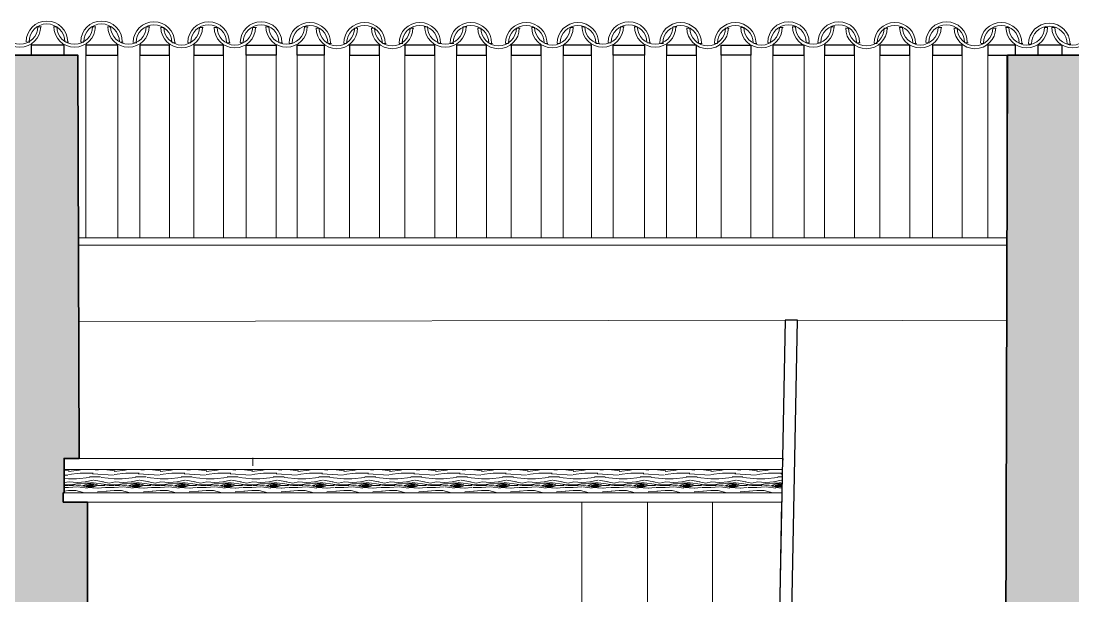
# Model space of a CAD drawing. Header units: millimetres. Extents: x 522330 to 539110, y -796875 to -790495.
# Drawn here: x 527682 to 532270, y -793005 to -790495 of the extents above; entities that cross this region are included whole.
import ezdxf

# ---------------------------------------------------------------- set-up
doc = ezdxf.new("R2010")
doc.units = ezdxf.units.MM
for name, color, linetype, lineweight in [('A-ALV-___-___-EXI', 250, 'Continuous', 35), ('A-COB-___-___-EXI', 250, 'Continuous', 25), ('A-ESC-___-___-EXI', 250, 'Continuous', 25), ('A-PIS-___-___-EXI', 250, 'Continuous', 25)]:
    doc.layers.add(name, color=color, linetype=linetype, lineweight=lineweight)

msp = doc.modelspace()

# ---------------------------------------------------------------- hatches: boundary and pattern name
at = {"layer": 'A-ALV-___-___-EXI'}
h = msp.add_hatch(color=11, dxfattribs=at)
h.paths.add_polyline_path([(536442.5, -795696.4), (536884.2, -795696.4), (536884.2, -794733.6), (536690.3, -794733.6), (536442.5, -794743.1), (536442.5, -795693.3)])
h.paths.add_polyline_path([(523051.7, -795674.2), (523493.4, -795674.2), (523477.5, -794733.6), (523258.2, -794679.6), (523051.7, -794679.6), (523051.7, -794983.5)])
h.paths.add_polyline_path([(523255.1, -793246.4), (523477.5, -793233.7), (523477.5, -792595), (523407.6, -792595), (523408.1, -792553.7), (523477.5, -792553.7), (523477.5, -792452), (523413.9, -792452), (523413.9, -792401.2), (523477.5, -792401.2), (523477.5, -790621.7), (523042.2, -790621.7), (523048.5, -793246.4)])
h.paths.add_polyline_path([(536687.2, -793230.6), (536884.2, -793230.6), (536861.9, -790618.5), (536480.6, -790618.5), (536480.6, -792401.2), (536560.1, -792401.2), (536560.1, -792452), (536455.2, -792452), (536455.2, -792553.7), (536556.9, -792553.7), (536556.9, -792595), (536442.5, -792595), (536442.5, -793122.5), (536684, -793132)])
h.paths.add_polyline_path([(531977.8, -793192.4), (532213, -793192.4), (532422.7, -793176.5), (532422.7, -792595), (532324.2, -792595), (532324.9, -792553.7), (532394.1, -792553.7), (532394.1, -792452), (532327.4, -792452), (532327.5, -792401.2), (532394.1, -792401.2), (532394.1, -790643.9), (531984.2, -790643.9), (531979.5, -792538.7)])
h.paths.add_polyline_path([(527970.8, -793182.9), (527970.8, -792595), (527865.9, -792595), (527865.9, -792553.7), (527869.1, -792553.7), (527869.1, -792404.4), (527935.8, -792404.4), (527929.4, -790643.9), (527548.1, -790643.9), (527532.2, -792401.2), (527593.2, -792401.2), (527592.6, -792452), (527541.8, -792452), (527541.8, -792553.7), (527602.1, -792553.7), (527602.1, -792595), (527532.2, -792595), (527532.2, -793170.2), (527726.1, -793182.9)])

# ---------------------------------------------------------------- linework, layer by layer
at = {"layer": 'A-ALV-___-___-EXI', "color": 251, "lineweight": 9}
for p, q in [((531015, -791800.6), (527933.6, -791806.9)), ((531069, -791800.6), (531981, -791803.8))]:
    msp.add_line(p, q, dxfattribs=at)
at = {"layer": 'A-ALV-___-___-EXI', "color": 18, "lineweight": 9}
for p, q in [((530414.4, -794438.1), (530414.4, -792595)), ((530697.2, -794438.1), (530697.2, -792595))]:
    msp.add_line(p, q, dxfattribs=at)
at = {"layer": 'A-ALV-___-___-EXI'}
for points in [[(527532.2, -792595), (527532.2, -793170.2), (527726.1, -793182.9), (527970.8, -793182.9), (527970.8, -792595), (527865.9, -792595), (527865.9, -792553.7), (527869.1, -792553.7), (527869.1, -792404.4), (527935.8, -792404.4), (527929.4, -790643.9), (527548.1, -790643.9), (527532.2, -792401.2)], [(532394.1, -792401.2), (532394.1, -790643.9), (531984.2, -790643.9), (531977.8, -793192.4), (532213, -793192.4), (532422.7, -793176.5), (532422.7, -792595)]]:
    msp.add_lwpolyline(points, dxfattribs=at)
at = {"layer": 'A-ALV-___-___-EXI', "color": 38, "lineweight": 15, "flags": 128}
msp.add_lwpolyline([(530980, -794438.1), (530128.4, -794438.1), (530128.4, -792595), (530999.1, -792595), (530983.2, -793503.8), (530865.6, -793500.7), (530875.2, -794279.2), (530980, -794282.4)], close=True, dxfattribs=at)
at = {"layer": 'A-COB-___-___-EXI', "color": 18, "lineweight": 9}
for p, q in [((527757.9, -790520), (527770.6, -790520)), ((527837.3, -790520), (527824.6, -790520)), ((527993, -790520), (528005.7, -790520)), ((528072.4, -790520), (528059.7, -790520)), ((528231.3, -790520), (528244, -790520)), ((528762, -790520), (528749.3, -790520)), ((528920.9, -790520), (528933.6, -790520)), ((529454.7, -790520), (529442, -790520)), ((529613.6, -790520), (529626.3, -790520)), ((530141.1, -790520), (530128.4, -790520)), ((530300, -790520), (530312.7, -790520)), ((530369.9, -790520), (530357.2, -790520)), ((530528.8, -790520), (530541.5, -790520)), ((531062.7, -790520), (531046.8, -790520)), ((531218.4, -790520), (531231.1, -790520)), ((528304.4, -790523.2), (528291.7, -790523.2)), ((528460.1, -790523.2), (528476, -790523.2)), ((528536.4, -790523.2), (528523.7, -790523.2)), ((528692.1, -790523.2), (528708, -790523.2)), ((528981.3, -790526.3), (528968.6, -790526.3)), ((529137, -790526.3), (529149.7, -790526.3)), ((529225.9, -790526.3), (529213.2, -790526.3)), ((529381.7, -790526.3), (529394.4, -790526.3)), ((529686.7, -790526.3), (529674, -790526.3)), ((529845.6, -790526.3), (529858.3, -790526.3)), ((529921.9, -790523.2), (529909.1, -790523.2)), ((530077.6, -790523.2), (530090.3, -790523.2)), ((530601.9, -790526.3), (530586, -790526.3)), ((530757.6, -790526.3), (530770.3, -790526.3)), ((530837, -790523.2), (530821.1, -790523.2)), ((530992.7, -790523.2), (531005.5, -790523.2)), ((531294.6, -790526.3), (531281.9, -790526.3)), ((531450.3, -790526.3), (531463, -790526.3)), ((531526.6, -790523.2), (531513.9, -790523.2)), ((531685.5, -790523.2), (531698.2, -790523.2)), ((531764.9, -790526.3), (531752.2, -790526.3)), ((531920.6, -790526.3), (531933.3, -790526.3)), ((531990.5, -790523.2), (531977.8, -790523.2)), ((532146.2, -790523.2), (532159, -790523.2)), ((532193.9, -790523.2), (532178, -790523.2)), ((527719.7, -790586.7), (527707, -790586.7)), ((527875.4, -790586.7), (527888.1, -790586.7)), ((527954.9, -790586.7), (527942.2, -790586.7)), ((528113.8, -790586.7), (528126.5, -790586.7)), ((528186.8, -790589.9), (528174.1, -790589.9)), ((528342.5, -790589.9), (528355.3, -790589.9)), ((528422, -790589.9), (528409.3, -790589.9)), ((528580.9, -790589.9), (528593.6, -790589.9)), ((528650.8, -790589.9), (528638.1, -790589.9)), ((528809.7, -790589.9), (528822.4, -790589.9)), ((528863.7, -790593.1), (528851, -790593.1)), ((529022.6, -790593.1), (529035.3, -790593.1)), ((529102, -790593.1), (529089.3, -790593.1)), ((529257.7, -790593.1), (529273.6, -790593.1)), ((529346.7, -790593.1), (529330.8, -790593.1)), ((529502.4, -790593.1), (529515.1, -790593.1)), ((529569.1, -790593.1), (529553.2, -790593.1)), ((529724.8, -790593.1), (529737.6, -790593.1)), ((529807.5, -790593.1), (529794.8, -790593.1)), ((529966.3, -790593.1), (529979.1, -790593.1)), ((530033.1, -790593.1), (530020.4, -790593.1)), ((530188.8, -790593.1), (530204.7, -790593.1)), ((530255.5, -790589.9), (530242.8, -790589.9)), ((530414.4, -790589.9), (530427.1, -790589.9)), ((530484.3, -790593.1), (530471.6, -790593.1)), ((530640, -790593.1), (530652.7, -790593.1)), ((530719.5, -790593.1), (530706.7, -790593.1)), ((530878.3, -790593.1), (530891.1, -790593.1)), ((530951.4, -790589.9), (530938.7, -790589.9)), ((531107.1, -790589.9), (531119.8, -790589.9)), ((531170.7, -790589.9), (531158, -790589.9)), ((531329.6, -790589.9), (531342.3, -790589.9)), ((531415.4, -790593.1), (531402.7, -790593.1)), ((531574.3, -790593.1), (531587, -790593.1)), ((531644.2, -790589.9), (531631.5, -790589.9)), ((531799.9, -790589.9), (531812.6, -790589.9)), ((531882.5, -790593.1), (531869.8, -790593.1)), ((532038.2, -790593.1), (532050.9, -790593.1)), ((532089, -790596.2), (532076.3, -790596.2)), ((532247.9, -790596.2), (532260.6, -790596.2)), ((527932.6, -791441.5), (531981, -791441.5)), ((531981, -791473.3), (527932.6, -791473.3))]:
    msp.add_line(p, q, dxfattribs=at)
at = {"layer": 'A-COB-___-___-EXI', "color": 248, "lineweight": 25, "flags": 128}
for points in [[(527869.1, -790643.9), (527869.1, -790599.4), (527726.1, -790599.4), (527726.1, -790643.9)], [(532019.1, -790643.9), (532019.1, -790599.4), (531898.4, -790599.4), (531898.4, -790643.9), (531984.2, -790643.9)], [(532222.5, -790643.9), (532222.5, -790599.4), (532117.6, -790599.4), (532117.6, -790643.9)]]:
    msp.add_lwpolyline(points, dxfattribs=at)
for points in [[(527964.4, -790643.9), (528104.2, -790643.9), (528104.2, -790599.4), (527964.4, -790599.4)], [(528199.6, -790643.9), (528329.8, -790643.9), (528329.8, -790599.4), (528199.6, -790599.4)], [(528434.7, -790643.9), (528565, -790643.9), (528565, -790599.4), (528434.7, -790599.4)], [(528663.5, -790599.4), (528793.8, -790599.4), (528793.8, -790643.9), (528663.5, -790643.9)], [(528885.9, -790599.4), (529003.5, -790599.4), (529003.5, -790643.9), (528885.9, -790643.9)], [(529114.7, -790643.9), (529245, -790643.9), (529245, -790599.4), (529114.7, -790599.4)], [(529356.2, -790643.9), (529486.5, -790643.9), (529486.5, -790599.4), (529356.2, -790599.4)], [(529581.8, -790643.9), (529712.1, -790643.9), (529712.1, -790599.4), (529581.8, -790599.4)], [(529820.2, -790643.9), (529950.5, -790643.9), (529950.5, -790599.4), (529820.2, -790599.4)], [(530045.8, -790643.9), (530169.7, -790643.9), (530169.7, -790599.4), (530045.8, -790599.4)], [(530265, -790599.4), (530401.7, -790599.4), (530401.7, -790643.9), (530265, -790643.9)], [(530497, -790643.9), (530627.3, -790643.9), (530627.3, -790599.4), (530497, -790599.4)], [(530735.3, -790599.4), (530865.6, -790599.4), (530865.6, -790643.9), (530735.3, -790643.9)], [(530961, -790643.9), (531097.6, -790643.9), (531097.6, -790599.4), (530961, -790599.4)], [(531186.6, -790643.9), (531316.9, -790643.9), (531316.9, -790599.4), (531186.6, -790599.4)], [(531428.1, -790643.9), (531558.4, -790643.9), (531558.4, -790599.4), (531428.1, -790599.4)], [(531656.9, -790643.9), (531787.2, -790643.9), (531787.2, -790599.4), (531656.9, -790599.4)]]:
    msp.add_lwpolyline(points, close=True, dxfattribs=at)
at = {"layer": 'A-COB-___-___-EXI', "color": 18, "lineweight": 9, "flags": 128}
for points in [[(528104.2, -790643.9), (527964.4, -790643.9), (527964.4, -791441.5), (528104.2, -791441.5)], [(528329.8, -790643.9), (528199.6, -790643.9), (528199.6, -791441.5), (528329.8, -791441.5)], [(528565, -790643.9), (528434.7, -790643.9), (528434.7, -791441.5), (528565, -791441.5)], [(528793.8, -790643.9), (528663.5, -790643.9), (528663.5, -791441.5), (528793.8, -791441.5)], [(529003.5, -790643.9), (528885.9, -790643.9), (528885.9, -791441.5), (529003.5, -791441.5)], [(529245, -790643.9), (529114.7, -790643.9), (529114.7, -791441.5), (529245, -791441.5)], [(529486.5, -790643.9), (529356.2, -790643.9), (529356.2, -791441.5), (529486.5, -791441.5)], [(529712.1, -790643.9), (529581.8, -790643.9), (529581.8, -791441.5), (529712.1, -791441.5)], [(529950.5, -790643.9), (529820.2, -790643.9), (529820.2, -791441.5), (529950.5, -791441.5)], [(530169.7, -790643.9), (530045.8, -790643.9), (530045.8, -791441.5), (530169.7, -791441.5)], [(530401.7, -790643.9), (530265, -790643.9), (530265, -791441.5), (530401.7, -791441.5)], [(530497, -790643.9), (530627.3, -790643.9), (530627.3, -791441.5), (530497, -791441.5)], [(530735.3, -790643.9), (530865.6, -790643.9), (530865.6, -791441.5), (530735.3, -791441.5)], [(530961, -791441.5), (531097.6, -791441.5), (531097.6, -790643.9), (530961, -790643.9)], [(531186.6, -791441.5), (531316.9, -791441.5), (531316.9, -790643.9), (531186.6, -790643.9)], [(531428.1, -791441.5), (531558.4, -791441.5), (531558.4, -790643.9), (531428.1, -790643.9)], [(531656.9, -791441.5), (531787.2, -791441.5), (531787.2, -790643.9), (531656.9, -790643.9)], [(531898.4, -790643.9), (531981, -790643.9), (531981, -791441.5), (531898.4, -791441.5)]]:
    msp.add_lwpolyline(points, close=True, dxfattribs=at)
at = {"layer": 'A-COB-___-___-EXI', "color": 18, "lineweight": 9}
for points in [[(527586.3, -790518.4), (527586.3, -790568.4), (527626.8, -790609), (527676.8, -790609), (527726.8, -790609), (527767.4, -790568.4), (527767.4, -790518.4)], [(527599, -790518.4), (527599, -790561.4), (527633.8, -790596.2), (527676.8, -790596.2), (527719.8, -790596.2), (527754.7, -790561.4), (527754.7, -790518.4)], [(527885, -790585.1), (527885, -790535.1), (527844.4, -790494.6), (527794.4, -790494.6), (527744.4, -790494.6), (527703.8, -790535.1), (527703.8, -790585.1)], [(527872.2, -790585.1), (527872.2, -790542.1), (527837.4, -790507.3), (527794.4, -790507.3), (527751.4, -790507.3), (527716.5, -790542.1), (527716.5, -790585.1)], [(527824.6, -790518.4), (527824.6, -790568.4), (527865.1, -790609), (527915.1, -790609), (527965.2, -790609), (528005.7, -790568.4), (528005.7, -790518.4)], [(527837.3, -790518.4), (527837.3, -790561.4), (527872.2, -790596.2), (527915.1, -790596.2), (527958.2, -790596.2), (527993, -790561.4), (527993, -790518.4)], [(528123.3, -790585.1), (528123.3, -790535.1), (528082.7, -790494.6), (528032.7, -790494.6), (527982.7, -790494.6), (527942.2, -790535.1), (527942.2, -790585.1)], [(528110.6, -790585.1), (528110.6, -790542.1), (528075.7, -790507.3), (528032.7, -790507.3), (527989.7, -790507.3), (527954.9, -790542.1), (527954.9, -790585.1)], [(528059.7, -790518.4), (528059.7, -790568.4), (528100.3, -790609), (528150.3, -790609), (528200.3, -790609), (528240.9, -790568.4), (528240.9, -790518.4)], [(528072.4, -790518.4), (528072.4, -790561.4), (528107.3, -790596.2), (528150.3, -790596.2), (528193.3, -790596.2), (528228.1, -790561.4), (528228.1, -790518.4)], [(528352.1, -790588.3), (528352.1, -790538.3), (528311.5, -790497.7), (528261.5, -790497.7), (528211.5, -790497.7), (528171, -790538.3), (528171, -790588.3)], [(528339.4, -790588.3), (528339.4, -790545.3), (528304.5, -790510.5), (528261.5, -790510.5), (528218.5, -790510.5), (528183.7, -790545.3), (528183.7, -790588.3)], [(528590.4, -790588.3), (528590.4, -790538.3), (528549.9, -790497.7), (528499.8, -790497.7), (528449.8, -790497.7), (528409.3, -790538.3), (528409.3, -790588.3)], [(528577.7, -790588.3), (528577.7, -790545.3), (528542.8, -790510.5), (528499.8, -790510.5), (528456.8, -790510.5), (528422, -790545.3), (528422, -790588.3)], [(528819.2, -790588.3), (528819.2, -790538.3), (528778.7, -790497.7), (528728.6, -790497.7), (528678.6, -790497.7), (528638.1, -790538.3), (528638.1, -790588.3)], [(528806.5, -790588.3), (528806.5, -790545.3), (528771.6, -790510.5), (528728.6, -790510.5), (528685.7, -790510.5), (528650.8, -790545.3), (528650.8, -790588.3)], [(528749.3, -790518.4), (528749.3, -790568.4), (528789.8, -790609), (528839.9, -790609), (528889.9, -790609), (528930.4, -790568.4), (528930.4, -790518.4)], [(528762, -790518.4), (528762, -790561.4), (528796.9, -790596.2), (528839.9, -790596.2), (528882.9, -790596.2), (528917.7, -790561.4), (528917.7, -790518.4)], [(529032.1, -790591.5), (529032.1, -790541.5), (528991.6, -790500.9), (528941.5, -790500.9), (528891.5, -790500.9), (528851, -790541.5), (528851, -790591.5)], [(529019.4, -790591.5), (529019.4, -790548.5), (528984.5, -790513.6), (528941.5, -790513.6), (528898.5, -790513.6), (528863.7, -790548.5), (528863.7, -790591.5)], [(529270.4, -790591.5), (529270.4, -790541.5), (529229.9, -790500.9), (529179.9, -790500.9), (529129.8, -790500.9), (529089.3, -790541.5), (529089.3, -790591.5)], [(529257.7, -790591.5), (529257.7, -790548.5), (529222.9, -790513.6), (529179.9, -790513.6), (529136.9, -790513.6), (529102, -790548.5), (529102, -790591.5)], [(529511.9, -790591.5), (529511.9, -790541.5), (529471.4, -790500.9), (529421.4, -790500.9), (529371.4, -790500.9), (529330.8, -790541.5), (529330.8, -790591.5)], [(529499.2, -790591.5), (529499.2, -790548.5), (529464.4, -790513.6), (529421.4, -790513.6), (529378.4, -790513.6), (529343.5, -790548.5), (529343.5, -790591.5)], [(529442, -790518.4), (529442, -790568.4), (529482.6, -790609), (529532.6, -790609), (529582.6, -790609), (529623.2, -790568.4), (529623.2, -790518.4)], [(529454.7, -790518.4), (529454.7, -790561.4), (529489.6, -790596.2), (529532.6, -790596.2), (529575.6, -790596.2), (529610.4, -790561.4), (529610.4, -790518.4)], [(529734.4, -790591.5), (529734.4, -790541.5), (529693.8, -790500.9), (529643.8, -790500.9), (529593.8, -790500.9), (529553.2, -790541.5), (529553.2, -790591.5)], [(529721.7, -790591.5), (529721.7, -790548.5), (529686.8, -790513.6), (529643.8, -790513.6), (529600.8, -790513.6), (529566, -790548.5), (529566, -790591.5)], [(529975.9, -790591.5), (529975.9, -790541.5), (529935.3, -790500.9), (529885.3, -790500.9), (529835.3, -790500.9), (529794.8, -790541.5), (529794.8, -790591.5)], [(529963.2, -790591.5), (529963.2, -790548.5), (529928.3, -790513.6), (529885.3, -790513.6), (529842.3, -790513.6), (529807.5, -790548.5), (529807.5, -790591.5)], [(530201.5, -790591.5), (530201.5, -790541.5), (530161, -790500.9), (530110.9, -790500.9), (530060.9, -790500.9), (530020.4, -790541.5), (530020.4, -790591.5)], [(530188.8, -790591.5), (530188.8, -790548.5), (530153.9, -790513.6), (530110.9, -790513.6), (530068, -790513.6), (530033.1, -790548.5), (530033.1, -790591.5)], [(530128.4, -790518.4), (530128.4, -790568.4), (530169, -790609), (530219, -790609), (530269, -790609), (530309.5, -790568.4), (530309.5, -790518.4)], [(530141.1, -790518.4), (530141.1, -790561.4), (530176, -790596.2), (530219, -790596.2), (530262, -790596.2), (530296.8, -790561.4), (530296.8, -790518.4)], [(530423.9, -790588.3), (530423.9, -790538.3), (530383.4, -790497.7), (530333.4, -790497.7), (530283.3, -790497.7), (530242.8, -790538.3), (530242.8, -790588.3)], [(530411.2, -790588.3), (530411.2, -790545.3), (530376.4, -790510.5), (530333.4, -790510.5), (530290.4, -790510.5), (530255.5, -790545.3), (530255.5, -790588.3)], [(530357.2, -790518.4), (530357.2, -790568.4), (530397.7, -790609), (530447.8, -790609), (530497.8, -790609), (530538.3, -790568.4), (530538.3, -790518.4)], [(530369.9, -790518.4), (530369.9, -790561.4), (530404.8, -790596.2), (530447.8, -790596.2), (530490.8, -790596.2), (530525.6, -790561.4), (530525.6, -790518.4)], [(530649.6, -790591.5), (530649.6, -790541.5), (530609, -790500.9), (530559, -790500.9), (530509, -790500.9), (530468.4, -790541.5), (530468.4, -790591.5)], [(530636.8, -790591.5), (530636.8, -790548.5), (530602, -790513.6), (530559, -790513.6), (530516, -790513.6), (530481.1, -790548.5), (530481.1, -790591.5)], [(530887.9, -790591.5), (530887.9, -790541.5), (530847.3, -790500.9), (530797.3, -790500.9), (530747.3, -790500.9), (530706.7, -790541.5), (530706.7, -790591.5)], [(530875.2, -790591.5), (530875.2, -790548.5), (530840.3, -790513.6), (530797.3, -790513.6), (530754.3, -790513.6), (530719.5, -790548.5), (530719.5, -790591.5)], [(531119.8, -790588.3), (531119.8, -790538.3), (531079.3, -790497.7), (531029.3, -790497.7), (530979.3, -790497.7), (530938.7, -790538.3), (530938.7, -790588.3)], [(531107.1, -790588.3), (531107.1, -790545.3), (531072.3, -790510.5), (531029.3, -790510.5), (530986.3, -790510.5), (530951.4, -790545.3), (530951.4, -790588.3)], [(531046.8, -790518.4), (531046.8, -790568.4), (531087.3, -790609), (531137.3, -790609), (531187.3, -790609), (531227.9, -790568.4), (531227.9, -790518.4)], [(531059.5, -790518.4), (531059.5, -790561.4), (531094.3, -790596.2), (531137.3, -790596.2), (531180.3, -790596.2), (531215.2, -790561.4), (531215.2, -790518.4)], [(531339.1, -790588.3), (531339.1, -790538.3), (531298.6, -790497.7), (531248.5, -790497.7), (531198.5, -790497.7), (531158, -790538.3), (531158, -790588.3)], [(531326.4, -790588.3), (531326.4, -790545.3), (531291.6, -790510.5), (531248.5, -790510.5), (531205.5, -790510.5), (531170.7, -790545.3), (531170.7, -790588.3)], [(531583.8, -790591.5), (531583.8, -790541.5), (531543.2, -790500.9), (531493.2, -790500.9), (531443.2, -790500.9), (531402.7, -790541.5), (531402.7, -790591.5)], [(531571.1, -790591.5), (531571.1, -790548.5), (531536.2, -790513.6), (531493.2, -790513.6), (531450.2, -790513.6), (531415.4, -790548.5), (531415.4, -790591.5)], [(531809.4, -790588.3), (531809.4, -790538.3), (531768.9, -790497.7), (531718.8, -790497.7), (531668.8, -790497.7), (531628.3, -790538.3), (531628.3, -790588.3)], [(531796.7, -790588.3), (531796.7, -790545.3), (531761.8, -790510.5), (531718.8, -790510.5), (531675.9, -790510.5), (531641, -790545.3), (531641, -790588.3)], [(532047.7, -790591.5), (532047.7, -790541.5), (532007.2, -790500.9), (531957.2, -790500.9), (531907.1, -790500.9), (531866.6, -790541.5), (531866.6, -790591.5)], [(532035, -790591.5), (532035, -790548.5), (532000.2, -790513.6), (531957.2, -790513.6), (531914.2, -790513.6), (531879.3, -790548.5), (531879.3, -790591.5)], [(532257.5, -790594.7), (532257.5, -790544.6), (532216.9, -790504.1), (532166.9, -790504.1), (532116.9, -790504.1), (532076.3, -790544.6), (532076.3, -790594.7)], [(532244.8, -790594.7), (532244.8, -790551.7), (532209.9, -790516.8), (532166.9, -790516.8), (532123.9, -790516.8), (532089, -790551.7), (532089, -790594.7)], [(528291.7, -790521.6), (528291.7, -790571.6), (528332.2, -790612.1), (528382.3, -790612.1), (528432.3, -790612.1), (528472.8, -790571.6), (528472.8, -790521.6)], [(528304.4, -790521.6), (528304.4, -790564.6), (528339.3, -790599.4), (528382.3, -790599.4), (528425.3, -790599.4), (528460.1, -790564.6), (528460.1, -790521.6)], [(528523.7, -790521.6), (528523.7, -790571.6), (528564.2, -790612.1), (528614.2, -790612.1), (528664.3, -790612.1), (528704.8, -790571.6), (528704.8, -790521.6)], [(528536.4, -790521.6), (528536.4, -790564.6), (528571.3, -790599.4), (528614.2, -790599.4), (528657.2, -790599.4), (528692.1, -790564.6), (528692.1, -790521.6)], [(528968.6, -790524.8), (528968.6, -790574.8), (529009.1, -790615.3), (529059.1, -790615.3), (529109.1, -790615.3), (529149.7, -790574.8), (529149.7, -790524.8)], [(528981.3, -790524.8), (528981.3, -790567.8), (529016.1, -790602.6), (529059.1, -790602.6), (529102.1, -790602.6), (529137, -790567.8), (529137, -790524.8)], [(529210.1, -790524.8), (529210.1, -790574.8), (529250.6, -790615.3), (529300.6, -790615.3), (529350.6, -790615.3), (529391.2, -790574.8), (529391.2, -790524.8)], [(529222.8, -790524.8), (529222.8, -790567.8), (529257.6, -790602.6), (529300.6, -790602.6), (529343.6, -790602.6), (529378.5, -790567.8), (529378.5, -790524.8)], [(529674, -790524.8), (529674, -790574.8), (529714.5, -790615.3), (529764.6, -790615.3), (529814.6, -790615.3), (529855.1, -790574.8), (529855.1, -790524.8)], [(529686.7, -790524.8), (529686.7, -790567.8), (529721.6, -790602.6), (529764.6, -790602.6), (529807.6, -790602.6), (529842.4, -790567.8), (529842.4, -790524.8)], [(529909.1, -790521.6), (529909.1, -790571.6), (529949.7, -790612.1), (529999.7, -790612.1), (530049.7, -790612.1), (530090.3, -790571.6), (530090.3, -790521.6)], [(529921.9, -790521.6), (529921.9, -790564.6), (529956.7, -790599.4), (529999.7, -790599.4), (530042.7, -790599.4), (530077.6, -790564.6), (530077.6, -790521.6)], [(530586, -790524.8), (530586, -790574.8), (530626.6, -790615.3), (530676.6, -790615.3), (530726.6, -790615.3), (530767.1, -790574.8), (530767.1, -790524.8)], [(530598.7, -790524.8), (530598.7, -790567.8), (530633.6, -790602.6), (530676.6, -790602.6), (530719.6, -790602.6), (530754.4, -790567.8), (530754.4, -790524.8)], [(530821.1, -790521.6), (530821.1, -790571.6), (530861.7, -790612.1), (530911.7, -790612.1), (530961.7, -790612.1), (531002.3, -790571.6), (531002.3, -790521.6)], [(530833.9, -790521.6), (530833.9, -790564.6), (530868.7, -790599.4), (530911.7, -790599.4), (530954.7, -790599.4), (530989.6, -790564.6), (530989.6, -790521.6)], [(531278.7, -790524.8), (531278.7, -790574.8), (531319.3, -790615.3), (531369.3, -790615.3), (531419.3, -790615.3), (531459.9, -790574.8), (531459.9, -790524.8)], [(531291.4, -790524.8), (531291.4, -790567.8), (531326.3, -790602.6), (531369.3, -790602.6), (531412.3, -790602.6), (531447.2, -790567.8), (531447.2, -790524.8)], [(531513.9, -790521.6), (531513.9, -790571.6), (531554.4, -790612.1), (531604.4, -790612.1), (531654.5, -790612.1), (531695, -790571.6), (531695, -790521.6)], [(531526.6, -790521.6), (531526.6, -790564.6), (531561.5, -790599.4), (531604.4, -790599.4), (531647.5, -790599.4), (531682.3, -790564.6), (531682.3, -790521.6)], [(531752.2, -790524.8), (531752.2, -790574.8), (531792.8, -790615.3), (531842.8, -790615.3), (531892.8, -790615.3), (531933.3, -790574.8), (531933.3, -790524.8)], [(531764.9, -790524.8), (531764.9, -790567.8), (531799.8, -790602.6), (531842.8, -790602.6), (531885.8, -790602.6), (531920.6, -790567.8), (531920.6, -790524.8)], [(531977.8, -790521.6), (531977.8, -790571.6), (532018.4, -790612.1), (532068.4, -790612.1), (532118.4, -790612.1), (532159, -790571.6), (532159, -790521.6)], [(531990.5, -790521.6), (531990.5, -790564.6), (532025.4, -790599.4), (532068.4, -790599.4), (532111.4, -790599.4), (532146.2, -790564.6), (532146.2, -790521.6)], [(532178, -790521.6), (532178, -790571.6), (532218.6, -790612.1), (532268.6, -790612.1), (532318.6, -790612.1), (532359.1, -790571.6), (532359.1, -790521.6)], [(532190.7, -790521.6), (532190.7, -790564.6), (532225.6, -790599.4), (532268.6, -790599.4), (532311.6, -790599.4), (532346.4, -790564.6), (532346.4, -790521.6)]]:
    msp.add_open_spline(points, degree=3, knots=[0, 0, 0, 0, 1, 1, 1, 2, 2, 2, 2], dxfattribs=at)
at = {"layer": 'A-ESC-___-___-EXI', "color": 248, "lineweight": 25, "flags": 128}
msp.add_lwpolyline([(531034.1, -793608.7), (531069, -791800.6), (531015, -791800.6), (530980, -793608.7)], dxfattribs=at)
at = {"layer": 'A-PIS-___-___-EXI', "color": 18, "lineweight": 9}
for p, q in [((528692.1, -792436.1), (528692.1, -792401.6)), ((528358.4, -792595), (528657.1, -792595)), ((530690.9, -792595), (530989.6, -792595))]:
    msp.add_line(p, q, dxfattribs=at)
at = {"layer": 'A-PIS-___-___-EXI', "color": 252, "lineweight": 9}
for p, q in [((527869.1, -792455.2), (527891.3, -792458.4)), ((527869.1, -792477.4), (527885, -792477.4)), ((527869.1, -792490.2), (527891.3, -792493.3)), ((527980.3, -792483.8), (528028, -792483.8)), ((527989.8, -792452), (528018.4, -792455.2)), ((527993, -792471.1), (528085.2, -792477.4)), ((528031.1, -792487), (528091.5, -792493.3)), ((528043.8, -792452), (528091.5, -792458.4)), ((528180.5, -792483.8), (528228.1, -792483.8)), ((528190, -792452), (528218.6, -792455.2)), ((528193.2, -792471.1), (528285.3, -792477.4)), ((528231.3, -792487), (528291.7, -792493.3)), ((528244, -792452), (528291.7, -792458.4)), ((528380.7, -792483.8), (528428.3, -792483.8)), ((528390.2, -792452), (528418.8, -792455.2)), ((528393.4, -792471.1), (528485.5, -792477.4)), ((528431.5, -792487), (528491.9, -792493.3)), ((528444.2, -792452), (528491.9, -792458.4)), ((528580.9, -792483.8), (528628.5, -792483.8)), ((528590.4, -792452), (528619, -792455.2)), ((528593.6, -792471.1), (528685.7, -792477.4)), ((528631.7, -792487), (528692.1, -792493.3)), ((528644.4, -792452), (528692.1, -792458.4)), ((528781.1, -792483.8), (528828.7, -792483.8)), ((528790.6, -792452), (528819.2, -792455.2)), ((528793.8, -792471.1), (528885.9, -792477.4)), ((528828.7, -792487), (528892.3, -792493.3)), ((528844.6, -792452), (528892.3, -792458.4)), ((528981.3, -792483.8), (529028.9, -792483.8)), ((528990.8, -792452), (529019.4, -792455.2)), ((528994, -792471.1), (529086.1, -792477.4)), ((529028.9, -792487), (529092.5, -792493.3)), ((529044.8, -792452), (529092.5, -792458.4)), ((529181.5, -792483.8), (529229.1, -792483.8)), ((529191, -792452), (529219.6, -792455.2)), ((529194.2, -792471.1), (529286.3, -792477.4)), ((529229.1, -792487), (529292.7, -792493.3)), ((529245, -792452), (529292.7, -792458.4)), ((529381.7, -792483.8), (529429.3, -792483.8)), ((529391.2, -792452), (529419.8, -792455.2)), ((529394.4, -792471.1), (529486.5, -792477.4)), ((529429.3, -792487), (529492.9, -792493.3)), ((529445.2, -792452), (529492.9, -792458.4)), ((529581.8, -792483.8), (529629.5, -792483.8)), ((529591.4, -792452), (529620, -792455.2)), ((529594.6, -792471.1), (529686.7, -792477.4)), ((529629.5, -792487), (529693.1, -792493.3)), ((529645.4, -792452), (529693.1, -792458.4)), ((529782, -792483.8), (529829.7, -792483.8)), ((529791.6, -792452), (529820.2, -792455.2)), ((529794.8, -792471.1), (529886.9, -792477.4)), ((529829.7, -792487), (529893.3, -792493.3)), ((529845.6, -792452), (529893.3, -792458.4)), ((529982.2, -792483.8), (530029.9, -792483.8)), ((529991.8, -792452), (530020.4, -792455.2)), ((529994.9, -792471.1), (530087.1, -792477.4)), ((530029.9, -792487), (530093.5, -792493.3)), ((530045.8, -792452), (530093.5, -792458.4)), ((530182.4, -792483.8), (530230.1, -792483.8)), ((530192, -792452), (530220.6, -792455.2)), ((530195.1, -792471.1), (530287.3, -792477.4)), ((530230.1, -792487), (530293.6, -792493.3)), ((530246, -792452), (530293.6, -792458.4)), ((530382.6, -792483.8), (530430.3, -792483.8)), ((530392.2, -792452), (530420.8, -792455.2)), ((530395.3, -792471.1), (530487.5, -792477.4)), ((530430.3, -792487), (530493.8, -792493.3)), ((530446.2, -792452), (530493.8, -792458.4)), ((530582.8, -792483.8), (530630.5, -792483.8)), ((530592.4, -792452), (530621, -792455.2)), ((530595.5, -792471.1), (530687.7, -792477.4)), ((530630.5, -792487), (530694, -792493.3)), ((530646.4, -792452), (530694, -792458.4)), ((530783, -792483.8), (530830.7, -792483.8)), ((530792.5, -792452), (530821.1, -792455.2)), ((530795.7, -792471.1), (530887.9, -792477.4)), ((530830.7, -792487), (530894.2, -792493.3)), ((530846.6, -792452), (530894.2, -792458.4)), ((530983.2, -792483.8), (531002.3, -792483.8)), ((530992.7, -792452), (531002.3, -792452)), ((530995.9, -792471.1), (531002.3, -792474.3)), ((527869.1, -792521.9), (527888.1, -792521.9)), ((527891.3, -792521.9), (527910.4, -792521.9)), ((527929.4, -792528.3), (527970.8, -792534.6)), ((527961.2, -792506), (527996.2, -792499.7)), ((527967.6, -792531.5), (528018.4, -792534.6)), ((527999.4, -792499.7), (528040.7, -792506)), ((528091.5, -792521.9), (528110.6, -792521.9)), ((528129.6, -792528.3), (528171, -792534.6)), ((528161.4, -792506), (528196.4, -792499.7)), ((528167.8, -792531.5), (528218.6, -792534.6)), ((528199.6, -792499.7), (528240.9, -792506)), ((528291.7, -792521.9), (528310.8, -792521.9)), ((528329.8, -792528.3), (528371.1, -792534.6)), ((528361.6, -792506), (528396.6, -792499.7)), ((528368, -792531.5), (528418.8, -792534.6)), ((528399.7, -792499.7), (528441.1, -792506)), ((528415.6, -792534.6), (528447.4, -792531.5)), ((528491.9, -792521.9), (528511, -792521.9)), ((528530, -792528.3), (528571.3, -792534.6)), ((528561.8, -792506), (528596.8, -792499.7)), ((528568.2, -792531.5), (528619, -792534.6)), ((528599.9, -792499.7), (528641.2, -792506)), ((528615.8, -792534.6), (528647.6, -792531.5)), ((528692.1, -792521.9), (528711.2, -792521.9)), ((528730.2, -792528.3), (528771.5, -792534.6)), ((528762, -792506), (528797, -792499.7)), ((528768.4, -792531.5), (528819.2, -792534.6)), ((528800.1, -792499.7), (528841.4, -792506)), ((528816, -792534.6), (528847.8, -792531.5)), ((528892.3, -792521.9), (528911.4, -792521.9)), ((528930.4, -792528.3), (528971.7, -792534.6)), ((528962.2, -792506), (528997.2, -792499.7)), ((528968.6, -792531.5), (529019.4, -792534.6)), ((529000.3, -792499.7), (529041.6, -792506)), ((529016.2, -792534.6), (529048, -792531.5)), ((529130.6, -792528.3), (529171.9, -792534.6)), ((529162.4, -792506), (529197.3, -792499.7)), ((529168.7, -792531.5), (529219.6, -792534.6)), ((529200.5, -792499.7), (529241.8, -792506)), ((529216.4, -792534.6), (529248.2, -792531.5)), ((529330.8, -792528.3), (529372.1, -792534.6)), ((529362.6, -792506), (529397.5, -792499.7)), ((529368.9, -792531.5), (529419.8, -792534.6)), ((529400.7, -792499.7), (529442, -792506)), ((529416.6, -792534.6), (529448.4, -792531.5)), ((529531, -792528.3), (529572.3, -792534.6)), ((529562.8, -792506), (529597.7, -792499.7)), ((529569.1, -792531.5), (529620, -792534.6)), ((529600.9, -792499.7), (529642.2, -792506)), ((529616.8, -792534.6), (529648.6, -792531.5)), ((529731.2, -792528.3), (529772.5, -792534.6)), ((529763, -792506), (529797.9, -792499.7)), ((529769.3, -792531.5), (529820.2, -792534.6)), ((529801.1, -792499.7), (529842.4, -792506)), ((529817, -792534.6), (529848.8, -792531.5)), ((529931.4, -792528.3), (529972.7, -792534.6)), ((529963.2, -792506), (529998.1, -792499.7)), ((529969.5, -792531.5), (530020.4, -792534.6)), ((530001.3, -792499.7), (530042.6, -792506)), ((530017.2, -792534.6), (530049, -792531.5)), ((530131.6, -792528.3), (530172.9, -792534.6)), ((530163.4, -792506), (530198.3, -792499.7)), ((530169.7, -792531.5), (530220.6, -792534.6)), ((530201.5, -792499.7), (530242.8, -792506)), ((530217.4, -792534.6), (530249.2, -792531.5)), ((530331.8, -792528.3), (530373.1, -792534.6)), ((530363.6, -792506), (530398.5, -792499.7)), ((530369.9, -792531.5), (530420.8, -792534.6)), ((530401.7, -792499.7), (530443, -792506)), ((530417.6, -792534.6), (530449.4, -792531.5)), ((530532, -792528.3), (530573.3, -792534.6)), ((530563.8, -792506), (530598.7, -792499.7)), ((530570.1, -792531.5), (530621, -792534.6)), ((530601.9, -792499.7), (530643.2, -792506)), ((530617.8, -792534.6), (530649.6, -792531.5)), ((530732.2, -792528.3), (530773.5, -792534.6)), ((530763.9, -792506), (530798.9, -792499.7)), ((530770.3, -792531.5), (530821.1, -792534.6)), ((530802.1, -792499.7), (530843.4, -792506)), ((530818, -792534.6), (530849.7, -792531.5)), ((530932.4, -792528.3), (530973.7, -792534.6)), ((530964.1, -792506), (530999.1, -792499.7)), ((530970.5, -792531.5), (531002.3, -792534.6)), ((530989.6, -792509.2), (531002.3, -792512.4)), ((528015.2, -792550.5), (528056.6, -792547.3)), ((528215.4, -792550.5), (528256.7, -792547.3)), ((528415.6, -792550.5), (528456.9, -792547.3)), ((528615.8, -792550.5), (528657.1, -792547.3)), ((528816, -792550.5), (528857.3, -792547.3)), ((529016.2, -792550.5), (529057.5, -792547.3)), ((529216.4, -792550.5), (529257.7, -792547.3)), ((529416.6, -792550.5), (529457.9, -792547.3)), ((529616.8, -792550.5), (529658.1, -792547.3)), ((529817, -792550.5), (529858.3, -792547.3)), ((530017.2, -792550.5), (530058.5, -792547.3)), ((530217.4, -792550.5), (530258.7, -792547.3)), ((530417.6, -792550.5), (530458.9, -792547.3)), ((530617.8, -792550.5), (530659.1, -792547.3)), ((530818, -792550.5), (530859.3, -792547.3))]:
    msp.add_line(p, q, dxfattribs=at)
at = {"layer": 'A-PIS-___-___-EXI', "color": 18, "lineweight": 9, "flags": 128}
for points in [[(527935.8, -792404.4), (531005.5, -792404.4), (531002.3, -792452), (527869.1, -792452)], [(527970.8, -792595), (531002.3, -792595), (531002.3, -792553.7), (527869.1, -792553.7)]]:
    msp.add_lwpolyline(points, dxfattribs=at)
at = {"layer": 'A-PIS-___-___-EXI', "color": 252, "lineweight": 9, "flags": 128}
for points in [[(527888.1, -792461.6), (527935.8, -792455.2), (527948.5, -792452)], [(527888.1, -792474.3), (527939, -792467.9), (527996.2, -792467.9)], [(527888.1, -792493.3), (527923.1, -792493.3), (527980.3, -792487)], [(528088.3, -792461.6), (528136, -792455.2), (528148.7, -792452)], [(528088.3, -792474.3), (528139.2, -792467.9), (528196.4, -792467.9)], [(528088.3, -792493.3), (528123.3, -792493.3), (528180.5, -792487)], [(528288.5, -792461.6), (528336.2, -792455.2), (528348.9, -792452)], [(528288.5, -792474.3), (528339.4, -792467.9), (528396.6, -792467.9)], [(528288.5, -792493.3), (528323.5, -792493.3), (528380.7, -792487)], [(528488.7, -792461.6), (528536.4, -792455.2), (528549.1, -792452)], [(528488.7, -792474.3), (528539.6, -792467.9), (528596.8, -792467.9)], [(528488.7, -792493.3), (528523.7, -792493.3), (528580.9, -792487)], [(528688.9, -792461.6), (528736.6, -792455.2), (528749.3, -792452)], [(528688.9, -792474.3), (528739.8, -792467.9), (528797, -792467.9)], [(528688.9, -792493.3), (528723.9, -792493.3), (528781.1, -792487)], [(528889.1, -792461.6), (528936.8, -792455.2), (528949.5, -792452)], [(528889.1, -792474.3), (528940, -792467.9), (528997.2, -792467.9)], [(528889.1, -792493.3), (528924.1, -792493.3), (528981.3, -792487)], [(529089.3, -792461.6), (529137, -792455.2), (529149.7, -792452)], [(529089.3, -792474.3), (529140.1, -792467.9), (529197.3, -792467.9)], [(529089.3, -792493.3), (529124.3, -792493.3), (529181.5, -792487)], [(529289.5, -792461.6), (529337.2, -792455.2), (529349.9, -792452)], [(529289.5, -792474.3), (529340.3, -792467.9), (529397.5, -792467.9)], [(529289.5, -792493.3), (529324.5, -792493.3), (529381.7, -792487)], [(529489.7, -792461.6), (529537.4, -792455.2), (529550.1, -792452)], [(529489.7, -792474.3), (529540.5, -792467.9), (529597.7, -792467.9)], [(529489.7, -792493.3), (529524.6, -792493.3), (529581.8, -792487)], [(529689.9, -792461.6), (529737.6, -792455.2), (529750.3, -792452)], [(529689.9, -792474.3), (529740.7, -792467.9), (529797.9, -792467.9)], [(529689.9, -792493.3), (529724.8, -792493.3), (529782, -792487)], [(529890.1, -792461.6), (529937.7, -792455.2), (529950.5, -792452)], [(529890.1, -792474.3), (529940.9, -792467.9), (529998.1, -792467.9)], [(529890.1, -792493.3), (529925, -792493.3), (529982.2, -792487)], [(530090.3, -792461.6), (530137.9, -792455.2), (530150.7, -792452)], [(530090.3, -792474.3), (530141.1, -792467.9), (530198.3, -792467.9)], [(530090.3, -792493.3), (530125.2, -792493.3), (530182.4, -792487)], [(530290.5, -792461.6), (530338.1, -792455.2), (530350.8, -792452)], [(530290.5, -792474.3), (530341.3, -792467.9), (530398.5, -792467.9)], [(530290.5, -792493.3), (530325.4, -792493.3), (530382.6, -792487)], [(530490.7, -792461.6), (530538.3, -792455.2), (530551, -792452)], [(530490.7, -792474.3), (530541.5, -792467.9), (530598.7, -792467.9)], [(530490.7, -792493.3), (530525.6, -792493.3), (530582.8, -792487)], [(530690.9, -792461.6), (530738.5, -792455.2), (530751.2, -792452)], [(530690.9, -792474.3), (530741.7, -792467.9), (530798.9, -792467.9)], [(530690.9, -792493.3), (530725.8, -792493.3), (530783, -792487)], [(530891.1, -792461.6), (530938.7, -792455.2), (530951.4, -792452)], [(530891.1, -792474.3), (530941.9, -792467.9), (530999.1, -792467.9)], [(530891.1, -792493.3), (530926, -792493.3), (530983.2, -792487)], [(527869.1, -792509.2), (527891.3, -792506), (527926.3, -792509.2), (527964.4, -792506)], [(527869.1, -792518.8), (527888.1, -792518.8), (527900.8, -792518.8), (527923.1, -792515.6), (527942.2, -792515.6), (527964.4, -792512.4), (527986.6, -792512.4)], [(527869.1, -792531.5), (527888.1, -792531.5), (527926.3, -792528.3)], [(527910.4, -792518.8), (527932.6, -792521.9), (527954.9, -792525.1), (527973.9, -792528.3), (527999.4, -792528.3), (528015.2, -792521.9), (528047, -792521.9)], [(527977.1, -792515.6), (527951.7, -792521.9), (527973.9, -792525.1), (527996.2, -792525.1), (528012.1, -792518.8)], [(527996.2, -792521.9), (527967.6, -792521.9), (527980.3, -792518.8), (527999.4, -792518.8)], [(528015.2, -792518.8), (527996.2, -792515.6), (527973.9, -792515.6)], [(527986.6, -792509.2), (528008.9, -792512.4), (528031.1, -792515.6), (528059.7, -792518.8), (528088.3, -792518.8), (528101, -792518.8), (528123.3, -792515.6), (528142.4, -792515.6), (528164.6, -792512.4), (528186.8, -792512.4)], [(528015.2, -792534.6), (528050.2, -792531.5), (528088.3, -792531.5), (528126.5, -792528.3)], [(528037.5, -792506), (528066.1, -792512.4), (528091.5, -792506), (528126.5, -792509.2), (528164.6, -792506)], [(528043.8, -792518.8), (528066.1, -792521.9), (528088.3, -792521.9)], [(528110.6, -792518.8), (528132.8, -792521.9), (528155.1, -792525.1), (528174.1, -792528.3), (528199.6, -792528.3), (528215.4, -792521.9), (528247.2, -792521.9)], [(528177.3, -792515.6), (528151.9, -792521.9), (528174.1, -792525.1), (528196.4, -792525.1), (528212.3, -792518.8)], [(528196.4, -792521.9), (528177.3, -792521.9), (528167.8, -792521.9), (528180.5, -792518.8), (528199.6, -792518.8)], [(528215.4, -792518.8), (528196.4, -792515.6), (528174.1, -792515.6)], [(528186.8, -792509.2), (528209.1, -792512.4), (528231.3, -792515.6), (528259.9, -792518.8), (528288.5, -792518.8), (528301.2, -792518.8), (528323.5, -792515.6), (528342.5, -792515.6), (528364.8, -792512.4), (528387, -792512.4)], [(528215.4, -792534.6), (528250.4, -792531.5), (528288.5, -792531.5), (528326.7, -792528.3)], [(528237.7, -792506), (528266.3, -792512.4), (528291.7, -792506), (528326.7, -792509.2), (528364.8, -792506)], [(528244, -792518.8), (528266.3, -792521.9), (528288.5, -792521.9)], [(528310.8, -792518.8), (528333, -792521.9), (528355.3, -792525.1), (528374.3, -792528.3), (528399.7, -792528.3), (528415.6, -792521.9), (528447.4, -792521.9)], [(528377.5, -792515.6), (528352.1, -792521.9), (528374.3, -792525.1), (528396.6, -792525.1), (528412.5, -792518.8)], [(528396.6, -792521.9), (528377.5, -792521.9), (528368, -792521.9), (528380.7, -792518.8), (528399.7, -792518.8)], [(528415.6, -792518.8), (528396.6, -792515.6), (528374.3, -792515.6)], [(528387, -792509.2), (528409.3, -792512.4), (528431.5, -792515.6), (528460.1, -792518.8), (528488.7, -792518.8), (528501.4, -792518.8), (528523.7, -792515.6), (528542.7, -792515.6), (528565, -792512.4), (528587.2, -792512.4)], [(528437.9, -792506), (528466.5, -792512.4), (528491.9, -792506), (528526.9, -792509.2), (528565, -792506)], [(528444.2, -792518.8), (528466.5, -792521.9), (528488.7, -792521.9)], [(528450.6, -792531.5), (528488.7, -792531.5), (528526.9, -792528.3)], [(528511, -792518.8), (528533.2, -792521.9), (528555.5, -792525.1), (528574.5, -792528.3), (528599.9, -792528.3), (528615.8, -792521.9), (528647.6, -792521.9)], [(528577.7, -792515.6), (528552.3, -792521.9), (528574.5, -792525.1), (528596.8, -792525.1), (528612.7, -792518.8), (528596.8, -792515.6), (528574.5, -792515.6)], [(528596.8, -792521.9), (528577.7, -792521.9), (528568.2, -792521.9), (528580.9, -792518.8), (528599.9, -792518.8)], [(528587.2, -792509.2), (528609.5, -792512.4), (528631.7, -792515.6), (528660.3, -792518.8), (528688.9, -792518.8), (528701.6, -792518.8), (528723.9, -792515.6), (528742.9, -792515.6), (528765.2, -792512.4), (528787.4, -792512.4)], [(528638.1, -792506), (528666.7, -792512.4), (528692.1, -792506), (528727, -792509.2), (528765.2, -792506)], [(528644.4, -792518.8), (528666.7, -792521.9), (528688.9, -792521.9)], [(528650.8, -792531.5), (528688.9, -792531.5), (528727, -792528.3)], [(528711.2, -792518.8), (528733.4, -792521.9), (528755.6, -792525.1), (528774.7, -792528.3), (528800.1, -792528.3), (528816, -792521.9), (528847.8, -792521.9)], [(528777.9, -792515.6), (528752.5, -792521.9), (528774.7, -792525.1), (528797, -792525.1), (528812.8, -792518.8), (528797, -792515.6), (528774.7, -792515.6)], [(528797, -792521.9), (528777.9, -792521.9), (528768.4, -792521.9), (528781.1, -792518.8), (528800.1, -792518.8)], [(528787.4, -792509.2), (528809.7, -792512.4), (528831.9, -792515.6), (528860.5, -792518.8), (528889.1, -792518.8), (528901.8, -792518.8), (528924.1, -792515.6), (528943.1, -792515.6), (528965.4, -792512.4), (528987.6, -792512.4)], [(528838.3, -792506), (528866.9, -792512.4), (528892.3, -792506), (528927.2, -792509.2), (528965.4, -792506)], [(528844.6, -792518.8), (528866.9, -792521.9), (528889.1, -792521.9)], [(528851, -792531.5), (528889.1, -792531.5), (528927.2, -792528.3)], [(528911.4, -792518.8), (528933.6, -792521.9), (528955.8, -792525.1), (528974.9, -792528.3), (529000.3, -792528.3), (529016.2, -792521.9), (529048, -792521.9)], [(528978.1, -792515.6), (528952.7, -792521.9), (528974.9, -792525.1), (528997.2, -792525.1), (529013, -792518.8), (528997.2, -792515.6), (528974.9, -792515.6)], [(528997.2, -792521.9), (528978.1, -792521.9), (528968.6, -792521.9), (528981.3, -792518.8), (529000.3, -792518.8)], [(528987.6, -792509.2), (529009.9, -792512.4), (529032.1, -792515.6), (529060.7, -792518.8), (529089.3, -792518.8), (529102, -792518.8), (529124.3, -792515.6), (529143.3, -792515.6), (529165.6, -792512.4), (529187.8, -792512.4)], [(529038.5, -792506), (529067.1, -792512.4), (529092.5, -792506), (529127.4, -792509.2), (529165.6, -792506)], [(529044.8, -792518.8), (529067.1, -792521.9), (529089.3, -792521.9), (529111.5, -792521.9)], [(529051.2, -792531.5), (529089.3, -792531.5), (529127.4, -792528.3)], [(529111.5, -792518.8), (529133.8, -792521.9), (529156, -792525.1), (529175.1, -792528.3), (529200.5, -792528.3), (529216.4, -792521.9), (529248.2, -792521.9)], [(529178.3, -792515.6), (529152.9, -792521.9), (529175.1, -792525.1), (529197.3, -792525.1), (529213.2, -792518.8), (529197.3, -792515.6), (529175.1, -792515.6)], [(529197.3, -792521.9), (529178.3, -792521.9), (529168.7, -792521.9), (529181.5, -792518.8), (529200.5, -792518.8)], [(529187.8, -792509.2), (529210.1, -792512.4), (529232.3, -792515.6), (529260.9, -792518.8), (529289.5, -792518.8), (529302.2, -792518.8), (529324.5, -792515.6), (529343.5, -792515.6), (529365.8, -792512.4), (529388, -792512.4)], [(529238.7, -792506), (529267.3, -792512.4), (529292.7, -792506), (529327.6, -792509.2), (529365.8, -792506)], [(529245, -792518.8), (529267.3, -792521.9), (529289.5, -792521.9), (529311.7, -792521.9)], [(529251.4, -792531.5), (529289.5, -792531.5), (529327.6, -792528.3)], [(529311.7, -792518.8), (529334, -792521.9), (529356.2, -792525.1), (529375.3, -792528.3), (529400.7, -792528.3), (529416.6, -792521.9), (529448.4, -792521.9)], [(529378.5, -792515.6), (529353.1, -792521.9), (529375.3, -792525.1), (529397.5, -792525.1), (529413.4, -792518.8), (529397.5, -792515.6), (529375.3, -792515.6)], [(529397.5, -792521.9), (529378.5, -792521.9), (529368.9, -792521.9), (529381.7, -792518.8), (529400.7, -792518.8)], [(529388, -792509.2), (529410.3, -792512.4), (529432.5, -792515.6), (529461.1, -792518.8), (529489.7, -792518.8), (529502.4, -792518.8), (529524.6, -792515.6), (529543.7, -792515.6), (529566, -792512.4), (529588.2, -792512.4)], [(529438.9, -792506), (529467.4, -792512.4), (529492.9, -792506), (529527.8, -792509.2), (529566, -792506)], [(529445.2, -792518.8), (529467.4, -792521.9), (529489.7, -792521.9), (529511.9, -792521.9)], [(529451.6, -792531.5), (529489.7, -792531.5), (529527.8, -792528.3)], [(529511.9, -792518.8), (529534.2, -792521.9), (529556.4, -792525.1), (529575.5, -792528.3), (529600.9, -792528.3), (529616.8, -792521.9), (529648.6, -792521.9)], [(529578.7, -792515.6), (529553.2, -792521.9), (529575.5, -792525.1), (529597.7, -792525.1), (529613.6, -792518.8), (529597.7, -792515.6), (529575.5, -792515.6)], [(529597.7, -792521.9), (529578.7, -792521.9), (529569.1, -792521.9), (529581.8, -792518.8), (529600.9, -792518.8)], [(529588.2, -792509.2), (529610.4, -792512.4), (529632.7, -792515.6), (529661.3, -792518.8), (529689.9, -792518.8), (529702.6, -792518.8), (529724.8, -792515.6), (529743.9, -792515.6), (529766.2, -792512.4), (529788.4, -792512.4)], [(529639, -792506), (529667.6, -792512.4), (529693.1, -792506), (529728, -792509.2), (529766.2, -792506)], [(529645.4, -792518.8), (529667.6, -792521.9), (529689.9, -792521.9), (529712.1, -792521.9)], [(529651.8, -792531.5), (529689.9, -792531.5), (529728, -792528.3)], [(529712.1, -792518.8), (529734.4, -792521.9), (529756.6, -792525.1), (529775.7, -792528.3), (529801.1, -792528.3), (529817, -792521.9), (529848.8, -792521.9)], [(529778.9, -792515.6), (529753.4, -792521.9), (529775.7, -792525.1), (529797.9, -792525.1), (529813.8, -792518.8), (529797.9, -792515.6), (529775.7, -792515.6)], [(529797.9, -792521.9), (529778.9, -792521.9), (529769.3, -792521.9), (529782, -792518.8), (529801.1, -792518.8)], [(529788.4, -792509.2), (529810.6, -792512.4), (529832.9, -792515.6), (529861.5, -792518.8), (529890.1, -792518.8), (529902.8, -792518.8), (529925, -792515.6), (529944.1, -792515.6), (529966.3, -792512.4), (529988.6, -792512.4)], [(529839.2, -792506), (529867.8, -792512.4), (529893.3, -792506), (529928.2, -792509.2), (529966.3, -792506)], [(529845.6, -792518.8), (529867.8, -792521.9), (529890.1, -792521.9), (529912.3, -792521.9)], [(529852, -792531.5), (529890.1, -792531.5), (529928.2, -792528.3)], [(529912.3, -792518.8), (529934.6, -792521.9), (529956.8, -792525.1), (529975.9, -792528.3), (530001.3, -792528.3), (530017.2, -792521.9), (530049, -792521.9)], [(529979.1, -792515.6), (529953.6, -792521.9), (529975.9, -792525.1), (529998.1, -792525.1), (530014, -792518.8), (529998.1, -792515.6), (529975.9, -792515.6)], [(529998.1, -792521.9), (529979.1, -792521.9), (529969.5, -792521.9), (529982.2, -792518.8), (530001.3, -792518.8)], [(529988.6, -792509.2), (530010.8, -792512.4), (530033.1, -792515.6), (530061.7, -792518.8), (530090.3, -792518.8), (530103, -792518.8), (530125.2, -792515.6), (530144.3, -792515.6), (530166.5, -792512.4), (530188.8, -792512.4)], [(530039.4, -792506), (530068, -792512.4), (530093.5, -792506), (530128.4, -792509.2), (530166.5, -792506)], [(530045.8, -792518.8), (530068, -792521.9), (530090.3, -792521.9), (530112.5, -792521.9)], [(530052.1, -792531.5), (530090.3, -792531.5), (530128.4, -792528.3)], [(530112.5, -792518.8), (530134.8, -792521.9), (530157, -792525.1), (530176.1, -792528.3), (530201.5, -792528.3), (530217.4, -792521.9), (530249.2, -792521.9)], [(530198.3, -792521.9), (530179.3, -792521.9), (530169.7, -792521.9), (530182.4, -792518.8), (530201.5, -792518.8)], [(530188.8, -792509.2), (530211, -792512.4), (530233.3, -792515.6), (530261.9, -792518.8), (530290.5, -792518.8), (530303.2, -792518.8), (530325.4, -792515.6), (530344.5, -792515.6), (530366.7, -792512.4), (530389, -792512.4)], [(530239.6, -792506), (530268.2, -792512.4), (530293.6, -792506), (530328.6, -792509.2), (530366.7, -792506)], [(530246, -792518.8), (530268.2, -792521.9), (530290.5, -792521.9), (530312.7, -792521.9)], [(530252.3, -792531.5), (530290.5, -792531.5), (530328.6, -792528.3)], [(530312.7, -792518.8), (530335, -792521.9), (530357.2, -792525.1), (530376.3, -792528.3), (530401.7, -792528.3), (530417.6, -792521.9), (530449.4, -792521.9)], [(530398.5, -792521.9), (530379.4, -792521.9), (530369.9, -792521.9), (530382.6, -792518.8), (530401.7, -792518.8)], [(530389, -792509.2), (530411.2, -792512.4), (530433.5, -792515.6), (530462.1, -792518.8), (530490.7, -792518.8), (530503.4, -792518.8), (530525.6, -792515.6), (530544.7, -792515.6), (530566.9, -792512.4), (530589.2, -792512.4)], [(530439.8, -792506), (530468.4, -792512.4), (530493.8, -792506), (530528.8, -792509.2), (530566.9, -792506)], [(530446.2, -792518.8), (530468.4, -792521.9), (530490.7, -792521.9), (530512.9, -792521.9)], [(530452.5, -792531.5), (530490.7, -792531.5), (530528.8, -792528.3)], [(530512.9, -792518.8), (530535.2, -792521.9), (530557.4, -792525.1), (530576.5, -792528.3), (530601.9, -792528.3), (530617.8, -792521.9), (530649.6, -792521.9)], [(530598.7, -792521.9), (530579.6, -792521.9), (530570.1, -792521.9), (530582.8, -792518.8), (530601.9, -792518.8)], [(530589.2, -792509.2), (530611.4, -792512.4), (530633.7, -792515.6), (530662.3, -792518.8), (530690.9, -792518.8), (530703.6, -792518.8), (530725.8, -792515.6), (530744.9, -792515.6), (530767.1, -792512.4), (530789.4, -792512.4)], [(530640, -792506), (530668.6, -792512.4), (530694, -792506), (530729, -792509.2), (530767.1, -792506)], [(530646.4, -792518.8), (530668.6, -792521.9), (530690.9, -792521.9), (530713.1, -792521.9)], [(530652.7, -792531.5), (530690.9, -792531.5), (530729, -792528.3)], [(530713.1, -792518.8), (530735.3, -792521.9), (530757.6, -792525.1), (530776.7, -792528.3), (530802.1, -792528.3), (530818, -792521.9), (530849.7, -792521.9)], [(530798.9, -792521.9), (530779.8, -792521.9), (530770.3, -792521.9), (530783, -792518.8), (530802.1, -792518.8)], [(530789.4, -792509.2), (530811.6, -792512.4), (530833.9, -792515.6), (530862.5, -792518.8), (530891.1, -792518.8), (530903.8, -792518.8), (530926, -792515.6), (530945.1, -792515.6), (530967.3, -792512.4), (530989.6, -792512.4)], [(530840.2, -792506), (530868.8, -792512.4), (530894.2, -792506), (530929.2, -792509.2), (530967.3, -792506)], [(530846.6, -792518.8), (530868.8, -792521.9), (530891.1, -792521.9), (530913.3, -792521.9)], [(530852.9, -792531.5), (530891.1, -792531.5), (530929.2, -792528.3)], [(530913.3, -792518.8), (530935.5, -792521.9), (530957.8, -792525.1), (530976.9, -792528.3), (531002.3, -792528.3)], [(531002.3, -792515.6), (530999.1, -792515.6), (530976.9, -792515.6), (530954.6, -792521.9), (530976.9, -792525.1), (530999.1, -792525.1), (531002.3, -792525.1)], [(530999.1, -792521.9), (530980, -792521.9), (530970.5, -792521.9), (530983.2, -792518.8), (531002.3, -792518.8)], [(527869.1, -792547.3), (527888.1, -792544.2), (527919.9, -792544.2), (527958, -792553.7)], [(528053.4, -792547.3), (528088.3, -792544.2), (528120.1, -792544.2), (528158.2, -792553.7)], [(528253.6, -792547.3), (528288.5, -792544.2), (528320.3, -792544.2), (528358.4, -792553.7)], [(528453.8, -792547.3), (528488.7, -792544.2), (528520.5, -792544.2), (528558.6, -792553.7)], [(528654, -792547.3), (528688.9, -792544.2), (528720.7, -792544.2), (528758.8, -792553.7)], [(528854.2, -792547.3), (528889.1, -792544.2), (528920.9, -792544.2), (528959, -792553.7)], [(529054.3, -792547.3), (529089.3, -792544.2), (529121.1, -792544.2), (529159.2, -792553.7)], [(529254.5, -792547.3), (529289.5, -792544.2), (529321.3, -792544.2), (529359.4, -792553.7)], [(529454.7, -792547.3), (529489.7, -792544.2), (529521.5, -792544.2), (529559.6, -792553.7)], [(529654.9, -792547.3), (529689.9, -792544.2), (529721.7, -792544.2), (529759.8, -792553.7)], [(529855.1, -792547.3), (529890.1, -792544.2), (529921.9, -792544.2), (529960, -792553.7)], [(530055.3, -792547.3), (530090.3, -792544.2), (530122.1, -792544.2), (530160.2, -792553.7)], [(530255.5, -792547.3), (530290.5, -792544.2), (530322.2, -792544.2), (530360.4, -792553.7)], [(530455.7, -792547.3), (530490.7, -792544.2), (530522.4, -792544.2), (530560.6, -792553.7)], [(530655.9, -792547.3), (530690.9, -792544.2), (530722.6, -792544.2), (530760.8, -792553.7)], [(530856.1, -792547.3), (530891.1, -792544.2), (530922.8, -792544.2), (530961, -792553.7)]]:
    msp.add_lwpolyline(points, dxfattribs=at)
for points in [[(530153.8, -792521.9), (530176.1, -792525.1), (530198.3, -792525.1), (530214.2, -792518.8), (530198.3, -792515.6), (530176.1, -792515.6)], [(530354, -792521.9), (530376.3, -792525.1), (530398.5, -792525.1), (530414.4, -792518.8), (530398.5, -792515.6), (530376.3, -792515.6)], [(530554.2, -792521.9), (530576.5, -792525.1), (530598.7, -792525.1), (530614.6, -792518.8), (530598.7, -792515.6), (530576.5, -792515.6)], [(530754.4, -792521.9), (530776.7, -792525.1), (530798.9, -792525.1), (530814.8, -792518.8), (530798.9, -792515.6), (530776.7, -792515.6)]]:
    msp.add_lwpolyline(points, close=True, dxfattribs=at)

doc.saveas('drawing.dxf')
